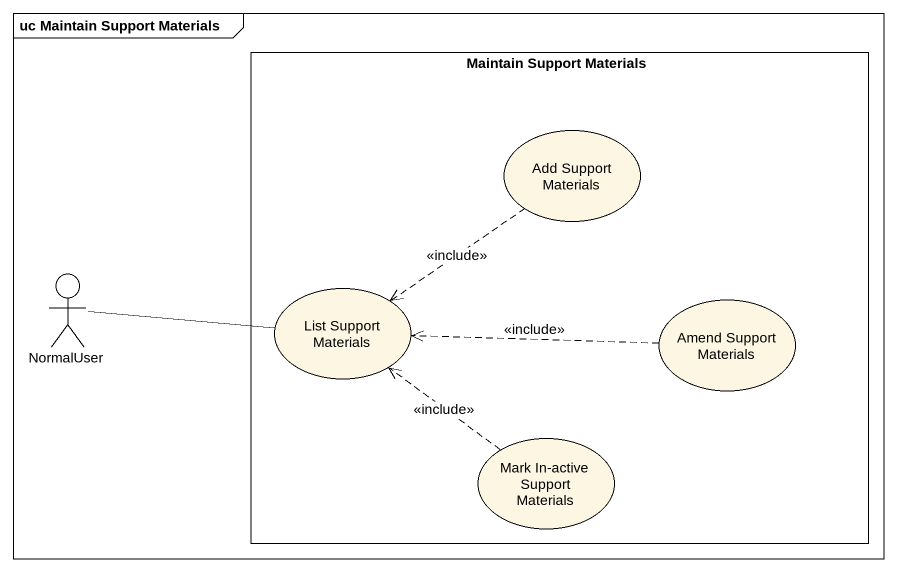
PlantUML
@startuml
mainframe uc Maintain Support Materials
rectangle "Maintain Support Materials" as Maintain_Support_Materials {
  usecase "Add Support Materials" as Add_Support_Materials
  usecase "List Support Materials" as List_Support_Materials
  usecase "Amend Support Materials" as Amend_Support_Materials
  usecase "Mark In-active Support Materials" as Mark_In_active_Support
}
actor NormalUser
Add_Support_Materials ..> List_Support_Materials : <<include>>
NormalUser -right- List_Support_Materials
Amend_Support_Materials .left.> List_Support_Materials : <<include>>
Mark_In_active_Support .up.> List_Support_Materials : <<include>>
@enduml
